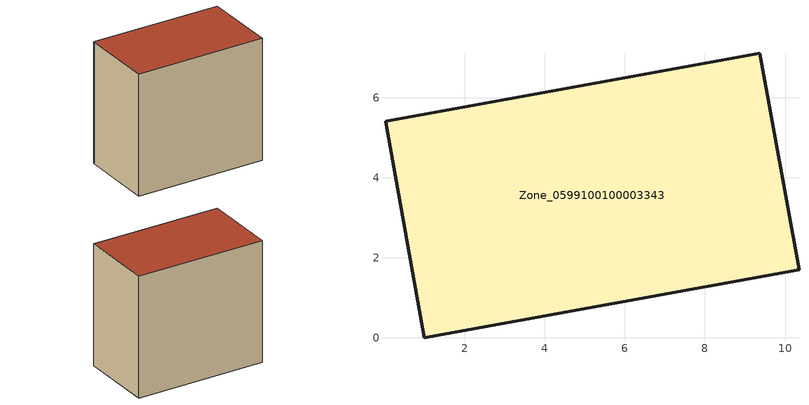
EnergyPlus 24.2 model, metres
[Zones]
Zone_0599100100003343
 floor ground (C_G): 0.02,5.42 9.37,7.11 10.35,1.7 0.98,0 0.04,5.32 z0
 wall outside (C_F): 10.35,1.7 9.37,7.11 0.02,5.42 0.04,5.32 0.98,0 10.35,1.7 z0:8.88
 roof outside (C_R): 9.37,7.11 0.02,5.42 0.04,5.32 0.98,0 10.35,1.7 z8.88
[BUILDING]
Pand.0599100100003343: North Axis=0; Terrain=City; Loads Convergence Tolerance Value=0.04; Temperature Convergence Tolerance Value=0.4; Solar Distribution=FullExterior; Maximum Number of Warmup Days=25; Minimum Number of Warmup Days=1
[Site:Location]
Rotterdam.The.Hague.AP_ZH_NLD Design_Conditions: Latitude=51.96; Longitude=4.45; Time Zone=1; Elevation=-4.5
[SITE:GROUNDTEMPERATURE:BUILDINGSURFACE]
18, 18, 18, 18, 18, 18, 18, 18, 18, 18, 18, 18
[MATERIAL] Thermal Absorptance=0.9; Solar Absorptance=0.7; Visible Absorptance=0.7
Name | Roughness | Thickness | Conductivity | Density | Specific Heat
G.TC.2006-2014 | MediumSmooth | 0.15 | 0.06 | 540 | 1210
F.TC.2006-2014 | Rough | 0.3 | 0.12 | 1920 | 840
R.TC.2006-2014 | MediumRough | 0.2 | 0.08 | 1500 | 1000
[CONSTRUCTION]
C_G: G.TC.2006-2014
C_F: F.TC.2006-2014
C_R: R.TC.2006-2014
[ZONE]
Zone_0599100100003343: Type=1; Multiplier=1; Ceiling Height=Autocalculate; Volume=Autocalculate; Floor Area=autocalculate; Part of Total Floor Area=Yes
[ZONEINFILTRATION:DESIGNFLOWRATE]
Infil_Zone_0599100100003343: Zone or ZoneList or Space or SpaceList=Zone_0599100100003343; Schedule=AlwaysOn; Design Flow Rate Calculation Method=Flow/Area; Flow Rate per Floor Area=0.0015; Constant Term Coefficient=1; Temperature Term Coefficient=0; Velocity Term Coefficient=0; Velocity Squared Term Coefficient=0
[HVACTEMPLATE:ZONE:IDEALLOADSAIRSYSTEM]
Zone_0599100100003343: Maximum Heating Supply Air Temperature=50; Minimum Cooling Supply Air Temperature=13; Maximum Heating Supply Air Humidity Ratio=0.0156; Minimum Cooling Supply Air Humidity Ratio=0.0077; Heating Limit=NoLimit; Cooling Limit=NoLimit; Dehumidification Control Type=ConstantSensibleHeatRatio; Cooling Sensible Heat Ratio=0.7; Dehumidification Setpoint=60; Humidification Control Type=None; Humidification Setpoint=30; Outdoor Air Method=None; Outdoor Air Flow Rate per Person=0.00944; Outdoor Air Flow Rate per Zone Floor Area=0; Outdoor Air Flow Rate per Zone=0; Demand Controlled Ventilation Type=None; Outdoor Air Economizer Type=NoEconomizer; Heat Recovery Type=None; Sensible Heat Recovery Effectiveness=0.7; Latent Heat Recovery Effectiveness=0.65
[ZONECONTROL:THERMOSTAT]
ThermostatControl_Zone_0599100100003343: Zone or ZoneList=Zone_0599100100003343; Control Type Schedule=DualSetpointControlType; Control 1=Thermostat_Zone_0599100100003343; Temperature Difference Between Cutout And Setpoint=0
[THERMOSTATSETPOINT:DUALSETPOINT]
Thermostat_Zone_0599100100003343: Heating Setpoint Temperature Schedule=HeatingSetpoint_Zone_0599100100003343; Cooling Setpoint Temperature Schedule=CoolingSetpoint_Zone_0599100100003343
[SCHEDULE:COMPACT]
HeatingSetpoint_Zone_0599100100003343: Through: 12/31, For: AllDays, Until: 24:00, 21
CoolingSetpoint_Zone_0599100100003343: Through: 12/31, For: AllDays, Until: 24:00, 24
DualSetpointControlType: Through: 12/31, For: AllDays, Until: 24:00, 4
AlwaysOn: Through: 12/31, For: AllDays, Until: 24:00, 1
